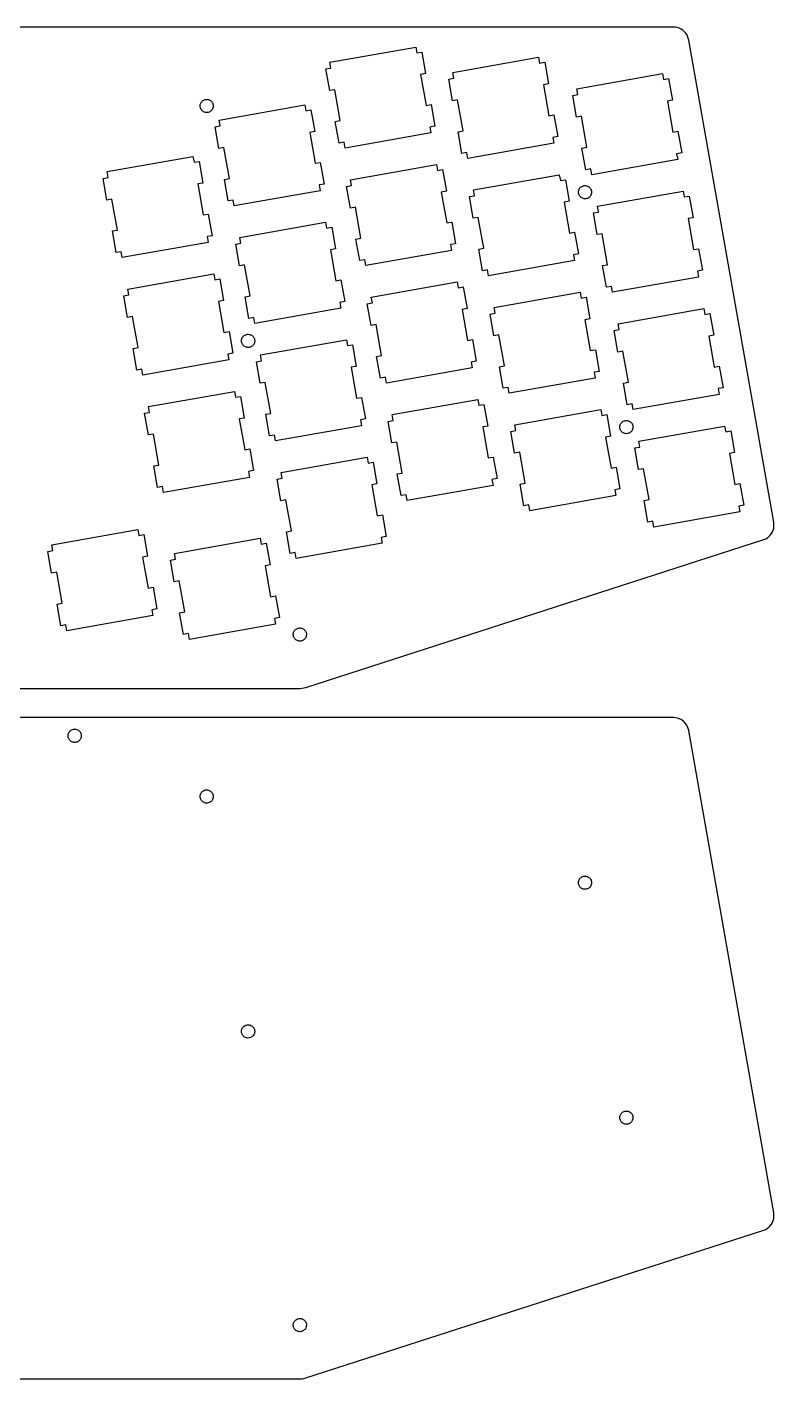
# Model space of a CAD drawing. Header units: metres. Extents: x -119 to 119, y 5 to 220.
# Drawn here: x 0 to 119.1, y 5 to 220.4 of the extents above; entities that cross this region are included whole.
import ezdxf

# ---------------------------------------------------------------- set-up
doc = ezdxf.new("R2010")
doc.units = ezdxf.units.M

msp = doc.modelspace()

# ---------------------------------------------------------------- linework, layer by layer
for p, q in [((103.058, 220.399), (-103.058, 220.399)), ((103.371, 220.375), (103.058, 220.399)), ((103.678, 220.312), (103.371, 220.375)), ((103.975, 220.211), (103.678, 220.312)), ((104.258, 220.073), (103.975, 220.211)), ((104.52, 219.901), (104.258, 220.073)), ((104.759, 219.698), (104.52, 219.901)), ((104.971, 219.466), (104.759, 219.698)), ((105.152, 219.21), (104.971, 219.466)), ((105.3, 218.932), (105.152, 219.21)), ((105.411, 218.639), (105.3, 218.932)), ((105.485, 218.334), (105.411, 218.639)), ((119.029, 141.519), (105.485, 218.334)), ((48.28, 214.796), (61.9688, 217.21)), ((61.9688, 217.21), (62.133, 216.279)), ((62.133, 216.279), (62.9335, 216.42)), ((62.9335, 216.42), (63.5412, 212.973)), ((67.8596, 213.172), (81.5484, 215.585)), ((81.5484, 215.585), (81.7126, 214.654)), ((47.6438, 213.724), (48.4442, 213.865)), ((48.2515, 210.277), (47.6438, 213.724)), ((48.4442, 213.865), (48.28, 214.796)), ((81.7126, 214.654), (82.513, 214.795)), ((82.513, 214.795), (83.1208, 211.349)), ((63.5412, 212.973), (62.7408, 212.832)), ((62.7408, 212.832), (63.6106, 207.899)), ((67.2233, 212.099), (68.0238, 212.241)), ((67.8311, 208.653), (67.2233, 212.099)), ((68.0238, 212.241), (67.8596, 213.172)), ((83.1208, 211.349), (82.3204, 211.207)), ((82.3204, 211.207), (83.1902, 206.275)), ((87.6129, 210.562), (101.302, 212.976)), ((101.302, 212.976), (101.466, 212.045)), ((101.466, 212.045), (102.266, 212.186)), ((102.266, 212.186), (102.874, 208.739)), ((49.052, 210.418), (48.2515, 210.277)), ((49.9218, 205.486), (49.052, 210.418)), ((86.9766, 209.49), (87.777, 209.631)), ((87.5844, 206.043), (86.9766, 209.49)), ((87.777, 209.631), (87.6129, 210.562)), ((27.5925, 207.779), (27.5944, 207.911)), ((27.6073, 207.648), (27.5925, 207.779)), ((27.5944, 207.911), (27.6127, 208.041)), ((27.6383, 207.52), (27.6073, 207.648)), ((27.6127, 208.041), (27.6473, 208.169)), ((27.6851, 207.397), (27.6383, 207.52)), ((27.6473, 208.169), (27.6976, 208.291)), ((27.747, 207.28), (27.6851, 207.397)), ((27.6976, 208.291), (27.7627, 208.405)), ((27.823, 207.172), (27.747, 207.28)), ((27.7627, 208.405), (27.8417, 208.511)), ((27.9119, 207.075), (27.823, 207.172)), ((27.8417, 208.511), (27.9333, 208.606)), ((28.0123, 206.99), (27.9119, 207.075)), ((27.9333, 208.606), (28.036, 208.688)), ((28.1227, 206.917), (28.0123, 206.99)), ((28.036, 208.688), (28.1484, 208.757)), ((28.2412, 206.86), (28.1227, 206.917)), ((28.1484, 208.757), (28.2684, 208.812)), ((28.366, 206.817), (28.2412, 206.86)), ((28.2684, 208.812), (28.3944, 208.851)), ((28.4952, 206.791), (28.366, 206.817)), ((28.3944, 208.851), (28.5242, 208.874)), ((28.6266, 206.78), (28.4952, 206.791)), ((28.5242, 208.874), (28.656, 208.88)), ((28.7583, 206.787), (28.6266, 206.78)), ((28.656, 208.88), (28.7874, 208.87)), ((28.8882, 206.81), (28.7583, 206.787)), ((28.7874, 208.87), (28.9166, 208.844)), ((29.0142, 206.849), (28.8882, 206.81)), ((28.9166, 208.844), (29.0414, 208.801)), ((29.1342, 206.903), (29.0142, 206.849)), ((29.0414, 208.801), (29.1599, 208.743)), ((29.2466, 206.972), (29.1342, 206.903)), ((29.1599, 208.743), (29.2703, 208.671)), ((29.3493, 207.055), (29.2466, 206.972)), ((29.2703, 208.671), (29.3707, 208.586)), ((29.4409, 207.15), (29.3493, 207.055)), ((29.3707, 208.586), (29.4596, 208.488)), ((29.5199, 207.255), (29.4409, 207.15)), ((29.4596, 208.488), (29.5356, 208.381)), ((29.585, 207.37), (29.5199, 207.255)), ((29.5356, 208.381), (29.5975, 208.264)), ((29.6353, 207.492), (29.585, 207.37)), ((29.5975, 208.264), (29.6443, 208.141)), ((29.6699, 207.619), (29.6353, 207.492)), ((29.6443, 208.141), (29.6753, 208.013)), ((29.6882, 207.75), (29.6699, 207.619)), ((29.6753, 208.013), (29.69, 207.882)), ((29.69, 207.882), (29.6882, 207.75)), ((30.6106, 205.588), (44.2994, 208.002)), ((44.2994, 208.002), (44.4636, 207.071)), ((44.4636, 207.071), (45.264, 207.212)), ((45.264, 207.212), (45.8718, 203.765)), ((63.6106, 207.899), (64.411, 208.04)), ((64.411, 208.04), (65.0188, 204.594)), ((68.6316, 208.794), (67.8311, 208.653)), ((69.5014, 203.861), (68.6316, 208.794)), ((102.874, 208.739), (102.074, 208.598)), ((102.074, 208.598), (102.943, 203.665)), ((29.9743, 204.516), (30.7747, 204.657)), ((30.7747, 204.657), (30.6106, 205.588)), ((49.1213, 205.344), (49.9218, 205.486)), ((49.7291, 201.898), (49.1213, 205.344)), ((65.0188, 204.594), (64.2184, 204.452)), ((83.1902, 206.275), (83.9906, 206.416)), ((83.9906, 206.416), (84.5984, 202.969)), ((88.3848, 206.184), (87.5844, 206.043)), ((89.2546, 201.251), (88.3848, 206.184)), ((30.5821, 201.069), (29.9743, 204.516)), ((45.8718, 203.765), (45.0714, 203.624)), ((45.0714, 203.624), (45.9411, 198.691)), ((64.3826, 203.521), (50.6937, 201.108)), ((64.2184, 204.452), (64.3826, 203.521)), ((68.7009, 203.72), (69.5014, 203.861)), ((69.3087, 200.273), (68.7009, 203.72)), ((84.5984, 202.969), (83.798, 202.828)), ((83.798, 202.828), (83.9621, 201.897)), ((102.943, 203.665), (103.744, 203.806)), ((103.744, 203.806), (104.352, 200.359)), ((31.3825, 201.21), (30.5821, 201.069)), ((32.2523, 196.277), (31.3825, 201.21)), ((50.5296, 202.039), (49.7291, 201.898)), ((50.6937, 201.108), (50.5296, 202.039)), ((70.1091, 200.414), (69.3087, 200.273)), ((70.2733, 199.483), (70.1091, 200.414)), ((83.9621, 201.897), (70.2733, 199.483)), ((88.4541, 201.11), (89.2546, 201.251)), ((89.0619, 197.663), (88.4541, 201.11)), ((104.352, 200.359), (103.551, 200.218)), ((12.7675, 197.365), (26.4563, 199.779)), ((26.4563, 199.779), (26.6205, 198.848)), ((26.6205, 198.848), (27.4209, 198.989)), ((27.4209, 198.989), (28.0287, 195.542)), ((45.9411, 198.691), (46.7416, 198.832)), ((46.7416, 198.832), (47.3494, 195.385)), ((51.5793, 196.085), (65.2682, 198.499)), ((65.2682, 198.499), (65.4323, 197.568)), ((103.715, 199.287), (90.0266, 196.873)), ((103.551, 200.218), (103.715, 199.287)), ((12.1312, 196.293), (12.9316, 196.434)), ((12.739, 192.846), (12.1312, 196.293)), ((12.9316, 196.434), (12.7675, 197.365)), ((31.4519, 196.136), (32.2523, 196.277)), ((32.0597, 192.689), (31.4519, 196.136)), ((51.7435, 195.154), (51.5793, 196.085)), ((65.4323, 197.568), (66.2328, 197.709)), ((66.2328, 197.709), (66.8406, 194.262)), ((71.1589, 194.46), (84.8477, 196.874)), ((84.8477, 196.874), (85.0119, 195.943)), ((85.0119, 195.943), (85.8124, 196.084)), ((85.8124, 196.084), (86.4202, 192.637)), ((89.8624, 197.804), (89.0619, 197.663)), ((90.0266, 196.873), (89.8624, 197.804)), ((28.0287, 195.542), (27.2282, 195.401)), ((27.2282, 195.401), (28.098, 190.468)), ((46.7131, 194.313), (33.0243, 191.899)), ((47.3494, 195.385), (46.5489, 195.244)), ((46.5489, 195.244), (46.7131, 194.313)), ((50.9431, 195.013), (51.7435, 195.154)), ((51.5509, 191.566), (50.9431, 195.013)), ((66.8406, 194.262), (66.0401, 194.121)), ((66.0401, 194.121), (66.9099, 189.188)), ((71.3231, 193.529), (71.1589, 194.46)), ((87.8941, 194.042), (87.896, 194.173)), ((87.9089, 193.911), (87.8941, 194.042)), ((87.896, 194.173), (87.9144, 194.304)), ((87.9398, 193.782), (87.9089, 193.911)), ((87.9144, 194.304), (87.9489, 194.431)), ((87.9489, 194.431), (87.9992, 194.553)), ((87.9992, 194.553), (88.0643, 194.668)), ((88.0643, 194.668), (88.1433, 194.773)), ((88.1433, 194.773), (88.2349, 194.868)), ((88.2349, 194.868), (88.3376, 194.951)), ((88.3376, 194.951), (88.45, 195.02)), ((88.45, 195.02), (88.57, 195.074)), ((88.57, 195.074), (88.696, 195.113)), ((88.696, 195.113), (88.8259, 195.136)), ((88.8259, 195.136), (88.9576, 195.143)), ((88.9576, 195.143), (89.089, 195.133)), ((89.089, 195.133), (89.2182, 195.106)), ((89.2182, 195.106), (89.343, 195.064)), ((89.343, 195.064), (89.4615, 195.006)), ((89.4615, 195.006), (89.5719, 194.934)), ((89.5719, 194.934), (89.6723, 194.848)), ((89.6723, 194.848), (89.7612, 194.751)), ((89.7612, 194.751), (89.8372, 194.643)), ((89.8372, 194.643), (89.8991, 194.527)), ((89.8991, 194.527), (89.946, 194.403)), ((89.9715, 193.882), (89.9369, 193.755)), ((89.946, 194.403), (89.9769, 194.275)), ((89.9898, 194.012), (89.9715, 193.882)), ((89.9769, 194.275), (89.9917, 194.144)), ((89.9917, 194.144), (89.9898, 194.012)), ((90.9122, 191.851), (104.601, 194.265)), ((104.601, 194.265), (104.765, 193.333)), ((13.5394, 192.987), (12.739, 192.846)), ((14.4092, 188.054), (13.5394, 192.987)), ((32.8601, 192.831), (32.0597, 192.689)), ((33.0243, 191.899), (32.8601, 192.831)), ((52.3513, 191.707), (51.5509, 191.566)), ((53.2211, 186.774), (52.3513, 191.707)), ((70.5227, 193.388), (71.3231, 193.529)), ((71.1304, 189.941), (70.5227, 193.388)), ((86.4202, 192.637), (85.6197, 192.496)), ((85.6197, 192.496), (86.4895, 187.563)), ((87.9867, 193.659), (87.9398, 193.782)), ((88.0486, 193.543), (87.9867, 193.659)), ((88.1246, 193.435), (88.0486, 193.543)), ((88.2135, 193.338), (88.1246, 193.435)), ((88.3139, 193.252), (88.2135, 193.338)), ((88.4243, 193.18), (88.3139, 193.252)), ((88.5428, 193.122), (88.4243, 193.18)), ((88.6676, 193.08), (88.5428, 193.122)), ((88.7968, 193.053), (88.6676, 193.08)), ((88.9282, 193.043), (88.7968, 193.053)), ((89.06, 193.049), (88.9282, 193.043)), ((89.1898, 193.072), (89.06, 193.049)), ((89.3158, 193.111), (89.1898, 193.072)), ((89.4359, 193.166), (89.3158, 193.111)), ((89.5482, 193.235), (89.4359, 193.166)), ((89.6509, 193.318), (89.5482, 193.235)), ((89.7425, 193.412), (89.6509, 193.318)), ((89.8215, 193.518), (89.7425, 193.412)), ((89.8866, 193.633), (89.8215, 193.518)), ((89.9369, 193.755), (89.8866, 193.633)), ((91.0763, 190.92), (90.9122, 191.851)), ((104.765, 193.333), (105.566, 193.475)), ((105.566, 193.475), (106.173, 190.028)), ((28.098, 190.468), (28.8985, 190.609)), ((28.8985, 190.609), (29.5063, 187.162)), ((71.9309, 190.082), (71.1304, 189.941)), ((72.8007, 185.15), (71.9309, 190.082)), ((90.2759, 190.779), (91.0763, 190.92)), ((90.8837, 187.332), (90.2759, 190.779)), ((106.173, 190.028), (105.373, 189.886)), ((105.373, 189.886), (106.243, 184.954)), ((13.6088, 187.913), (14.4092, 188.054)), ((14.2166, 184.466), (13.6088, 187.913)), ((33.9099, 186.877), (47.5987, 189.291)), ((47.5987, 189.291), (47.7629, 188.36)), ((47.7629, 188.36), (48.5633, 188.501)), ((48.5633, 188.501), (49.1711, 185.054)), ((66.9099, 189.188), (67.7103, 189.329)), ((67.7103, 189.329), (68.3181, 185.882)), ((86.4895, 187.563), (87.2899, 187.704)), ((87.2899, 187.704), (87.8977, 184.257)), ((91.6841, 187.473), (90.8837, 187.332)), ((92.5539, 182.54), (91.6841, 187.473)), ((28.87, 186.09), (15.1812, 183.676)), ((29.5063, 187.162), (28.7058, 187.021)), ((28.7058, 187.021), (28.87, 186.09)), ((33.2736, 185.805), (34.0741, 185.946)), ((33.8814, 182.358), (33.2736, 185.805)), ((34.0741, 185.946), (33.9099, 186.877)), ((52.4206, 186.633), (53.2211, 186.774)), ((53.0284, 183.186), (52.4206, 186.633)), ((68.3181, 185.882), (67.5177, 185.741)), ((67.5177, 185.741), (67.6819, 184.81)), ((15.017, 184.607), (14.2166, 184.466)), ((15.1812, 183.676), (15.017, 184.607)), ((49.1711, 185.054), (48.3707, 184.913)), ((48.3707, 184.913), (49.2404, 179.98)), ((53.8289, 183.327), (53.0284, 183.186)), ((53.993, 182.396), (53.8289, 183.327)), ((67.6819, 184.81), (53.993, 182.396)), ((72.0002, 185.008), (72.8007, 185.15)), ((72.608, 181.561), (72.0002, 185.008)), ((87.2615, 183.185), (73.5726, 180.772)), ((87.8977, 184.257), (87.0973, 184.116)), ((87.0973, 184.116), (87.2615, 183.185)), ((106.243, 184.954), (107.043, 185.095)), ((107.043, 185.095), (107.651, 181.648)), ((16.0668, 178.654), (29.7556, 181.067)), ((29.7556, 181.067), (29.9198, 180.136)), ((34.6818, 182.499), (33.8814, 182.358)), ((35.5516, 177.566), (34.6818, 182.499)), ((73.4085, 181.703), (72.608, 181.561)), ((73.5726, 180.772), (73.4085, 181.703)), ((91.7535, 182.399), (92.5539, 182.54)), ((92.3613, 178.952), (91.7535, 182.399)), ((107.651, 181.648), (106.851, 181.507)), ((106.851, 181.507), (107.015, 180.576)), ((29.9198, 180.136), (30.7202, 180.277)), ((30.7202, 180.277), (31.328, 176.83)), ((49.2404, 179.98), (50.0409, 180.121)), ((50.0409, 180.121), (50.6487, 176.674)), ((54.8787, 177.374), (68.5675, 179.787)), ((68.5675, 179.787), (68.7317, 178.856)), ((68.7317, 178.856), (69.5321, 178.997)), ((69.5321, 178.997), (70.1399, 175.551)), ((93.1617, 179.093), (92.3613, 178.952)), ((93.3259, 178.162), (93.1617, 179.093)), ((107.015, 180.576), (93.3259, 178.162)), ((15.4305, 177.581), (16.231, 177.722)), ((16.0383, 174.134), (15.4305, 177.581)), ((16.231, 177.722), (16.0668, 178.654)), ((31.328, 176.83), (30.5276, 176.689)), ((30.5276, 176.689), (31.3973, 171.756)), ((34.7512, 177.425), (35.5516, 177.566)), ((35.359, 173.978), (34.7512, 177.425)), ((50.6487, 176.674), (49.8482, 176.533)), ((55.0428, 176.443), (54.8787, 177.374)), ((74.4582, 175.749), (88.1471, 178.163)), ((88.1471, 178.163), (88.3112, 177.232)), ((88.3112, 177.232), (89.1117, 177.373)), ((89.1117, 177.373), (89.7195, 173.926)), ((50.0124, 175.602), (36.3236, 173.188)), ((49.8482, 176.533), (50.0124, 175.602)), ((54.2424, 176.301), (55.0428, 176.443)), ((54.8502, 172.855), (54.2424, 176.301)), ((70.1399, 175.551), (69.3394, 175.409)), ((69.3394, 175.409), (70.2092, 170.477)), ((73.822, 174.677), (74.6224, 174.818)), ((74.4298, 171.23), (73.822, 174.677)), ((74.6224, 174.818), (74.4582, 175.749)), ((94.2115, 173.139), (107.9, 175.553)), ((107.9, 175.553), (108.064, 174.622)), ((108.064, 174.622), (108.865, 174.763)), ((108.865, 174.763), (109.473, 171.316)), ((16.8387, 174.276), (16.0383, 174.134)), ((17.7085, 169.343), (16.8387, 174.276)), ((36.1594, 174.119), (35.359, 173.978)), ((36.3236, 173.188), (36.1594, 174.119)), ((55.6506, 172.996), (54.8502, 172.855)), ((56.5204, 168.063), (55.6506, 172.996)), ((89.7195, 173.926), (88.919, 173.785)), ((88.919, 173.785), (89.7888, 168.852)), ((94.3757, 172.208), (94.2115, 173.139)), ((31.3973, 171.756), (32.1978, 171.898)), ((32.1978, 171.898), (32.8056, 168.451)), ((34.1912, 170.356), (34.193, 170.488)), ((34.2059, 170.225), (34.1912, 170.356)), ((34.193, 170.488), (34.2114, 170.619)), ((34.2369, 170.097), (34.2059, 170.225)), ((34.2114, 170.619), (34.2459, 170.746)), ((34.2459, 170.746), (34.2962, 170.868)), ((34.2962, 170.868), (34.3613, 170.983)), ((34.3613, 170.983), (34.4403, 171.088)), ((34.4403, 171.088), (34.5319, 171.183)), ((34.5319, 171.183), (34.6347, 171.266)), ((34.6347, 171.266), (34.747, 171.335)), ((34.747, 171.335), (34.8671, 171.389)), ((34.8671, 171.389), (34.993, 171.428)), ((34.993, 171.428), (35.1229, 171.451)), ((35.1229, 171.451), (35.2546, 171.458)), ((35.2546, 171.458), (35.3861, 171.447)), ((35.3861, 171.447), (35.5152, 171.421)), ((35.5152, 171.421), (35.64, 171.378)), ((35.64, 171.378), (35.7586, 171.321)), ((35.7586, 171.321), (35.8689, 171.248)), ((35.8689, 171.248), (35.9693, 171.163)), ((35.9693, 171.163), (36.0582, 171.066)), ((36.0582, 171.066), (36.1342, 170.958)), ((36.1342, 170.958), (36.1961, 170.841)), ((36.1961, 170.841), (36.243, 170.718)), ((36.2685, 170.197), (36.2339, 170.069)), ((36.243, 170.718), (36.274, 170.59)), ((36.2868, 170.327), (36.2685, 170.197)), ((36.274, 170.59), (36.2887, 170.459)), ((36.2887, 170.459), (36.2868, 170.327)), ((37.2092, 168.166), (50.898, 170.579)), ((50.898, 170.579), (51.0622, 169.648)), ((70.2092, 170.477), (71.0097, 170.618)), ((71.0097, 170.618), (71.6174, 167.171)), ((75.2302, 171.371), (74.4298, 171.23)), ((76.1, 166.438), (75.2302, 171.371)), ((93.5752, 172.067), (94.3757, 172.208)), ((94.183, 168.62), (93.5752, 172.067)), ((109.473, 171.316), (108.672, 171.175)), ((108.672, 171.175), (109.542, 166.242)), ((16.9081, 169.202), (17.7085, 169.343)), ((17.5159, 165.755), (16.9081, 169.202)), ((32.8056, 168.451), (32.0051, 168.31)), ((32.0051, 168.31), (32.1693, 167.378)), ((34.2837, 169.974), (34.2369, 170.097)), ((34.3456, 169.857), (34.2837, 169.974)), ((34.4216, 169.75), (34.3456, 169.857)), ((34.5105, 169.652), (34.4216, 169.75)), ((34.611, 169.567), (34.5105, 169.652)), ((34.7213, 169.495), (34.611, 169.567)), ((34.8398, 169.437), (34.7213, 169.495)), ((34.9646, 169.394), (34.8398, 169.437)), ((35.0938, 169.368), (34.9646, 169.394)), ((35.2253, 169.358), (35.0938, 169.368)), ((35.357, 169.364), (35.2253, 169.358)), ((35.4868, 169.387), (35.357, 169.364)), ((35.6128, 169.426), (35.4868, 169.387)), ((35.7329, 169.481), (35.6128, 169.426)), ((35.8452, 169.55), (35.7329, 169.481)), ((35.948, 169.632), (35.8452, 169.55)), ((36.0395, 169.727), (35.948, 169.632)), ((36.1185, 169.833), (36.0395, 169.727)), ((36.1837, 169.947), (36.1185, 169.833)), ((36.2339, 170.069), (36.1837, 169.947)), ((37.3734, 167.234), (37.2092, 168.166)), ((51.0622, 169.648), (51.8626, 169.789)), ((51.8626, 169.789), (52.4704, 166.342)), ((55.72, 167.922), (56.5204, 168.063)), ((89.7888, 168.852), (90.5892, 168.993)), ((90.5892, 168.993), (91.197, 165.546)), ((94.9834, 168.761), (94.183, 168.62)), ((95.8532, 163.829), (94.9834, 168.761)), ((18.3163, 165.896), (17.5159, 165.755)), ((18.4805, 164.965), (18.3163, 165.896)), ((32.1693, 167.378), (18.4805, 164.965)), ((36.5729, 167.093), (37.3734, 167.234)), ((37.1807, 163.646), (36.5729, 167.093)), ((52.4704, 166.342), (51.67, 166.201)), ((51.67, 166.201), (52.5398, 161.268)), ((56.3277, 164.475), (55.72, 167.922)), ((70.9812, 166.099), (57.2924, 163.685)), ((71.6174, 167.171), (70.817, 167.03)), ((70.817, 167.03), (70.9812, 166.099)), ((75.2995, 166.297), (76.1, 166.438)), ((75.9073, 162.85), (75.2995, 166.297)), ((109.542, 166.242), (110.342, 166.383)), ((110.342, 166.383), (110.95, 162.937)), ((37.9812, 163.788), (37.1807, 163.646)), ((38.8509, 158.855), (37.9812, 163.788)), ((57.1282, 164.616), (56.3277, 164.475)), ((57.2924, 163.685), (57.1282, 164.616)), ((90.5608, 164.474), (76.8719, 162.06)), ((91.197, 165.546), (90.3966, 165.405)), ((90.3966, 165.405), (90.5608, 164.474)), ((95.0528, 163.688), (95.8532, 163.829)), ((95.6606, 160.241), (95.0528, 163.688)), ((19.3661, 159.942), (33.0549, 162.356)), ((33.0549, 162.356), (33.2191, 161.425)), ((33.2191, 161.425), (34.0195, 161.566)), ((34.0195, 161.566), (34.6273, 158.119)), ((76.7078, 162.991), (75.9073, 162.85)), ((76.8719, 162.06), (76.7078, 162.991)), ((110.314, 161.864), (96.6252, 159.451)), ((110.95, 162.937), (110.15, 162.795)), ((110.15, 162.795), (110.314, 161.864)), ((19.5303, 159.011), (19.3661, 159.942)), ((52.5398, 161.268), (53.3402, 161.41)), ((53.3402, 161.41), (53.948, 157.963)), ((58.178, 158.662), (71.8668, 161.076)), ((71.8668, 161.076), (72.031, 160.145)), ((72.031, 160.145), (72.8314, 160.286)), ((72.8314, 160.286), (73.4392, 156.839)), ((77.7576, 157.038), (91.4464, 159.451)), ((91.4464, 159.451), (91.6105, 158.52)), ((96.461, 160.382), (95.6606, 160.241)), ((96.6252, 159.451), (96.461, 160.382)), ((18.7298, 158.87), (19.5303, 159.011)), ((19.3376, 155.423), (18.7298, 158.87)), ((34.6273, 158.119), (33.8269, 157.978)), ((33.8269, 157.978), (34.6967, 153.045)), ((38.0505, 158.714), (38.8509, 158.855)), ((38.6583, 155.267), (38.0505, 158.714)), ((53.948, 157.963), (53.1476, 157.822)), ((53.1476, 157.822), (53.3117, 156.89)), ((57.5417, 157.59), (58.3421, 157.731)), ((58.1495, 154.143), (57.5417, 157.59)), ((58.3421, 157.731), (58.178, 158.662)), ((91.6105, 158.52), (92.411, 158.661)), ((92.411, 158.661), (93.0188, 155.214)), ((94.5978, 157.131), (94.6629, 157.245)), ((94.6629, 157.245), (94.7419, 157.351)), ((94.7419, 157.351), (94.8335, 157.446)), ((94.8335, 157.446), (94.9363, 157.528)), ((94.9363, 157.528), (95.0486, 157.597)), ((95.0486, 157.597), (95.1687, 157.652)), ((95.1687, 157.652), (95.2946, 157.691)), ((95.2946, 157.691), (95.4245, 157.714)), ((95.4245, 157.714), (95.5562, 157.72)), ((95.5562, 157.72), (95.6877, 157.71)), ((95.6877, 157.71), (95.8168, 157.683)), ((95.8168, 157.683), (95.9417, 157.641)), ((95.9417, 157.641), (96.0602, 157.583)), ((96.0602, 157.583), (96.1705, 157.511)), ((96.1705, 157.511), (96.2709, 157.426)), ((96.2709, 157.426), (96.3598, 157.328)), ((96.3598, 157.328), (96.4358, 157.22)), ((96.4358, 157.22), (96.4977, 157.104)), ((20.138, 155.564), (19.3376, 155.423)), ((21.0078, 150.631), (20.138, 155.564)), ((39.4587, 155.408), (38.6583, 155.267)), ((39.6229, 154.477), (39.4587, 155.408)), ((53.3117, 156.89), (39.6229, 154.477)), ((73.4392, 156.839), (72.6387, 156.698)), ((72.6387, 156.698), (73.5085, 151.765)), ((77.1213, 155.965), (77.9217, 156.107)), ((77.7291, 152.518), (77.1213, 155.965)), ((77.9217, 156.107), (77.7576, 157.038)), ((93.0188, 155.214), (92.2183, 155.073)), ((92.2183, 155.073), (93.0881, 150.141)), ((94.4928, 156.619), (94.4946, 156.751)), ((94.5075, 156.488), (94.4928, 156.619)), ((94.4946, 156.751), (94.513, 156.881)), ((94.5385, 156.36), (94.5075, 156.488)), ((94.513, 156.881), (94.5475, 157.009)), ((94.5853, 156.236), (94.5385, 156.36)), ((94.5475, 157.009), (94.5978, 157.131)), ((94.6472, 156.12), (94.5853, 156.236)), ((94.7232, 156.012), (94.6472, 156.12)), ((94.8121, 155.915), (94.7232, 156.012)), ((94.9126, 155.829), (94.8121, 155.915)), ((95.0229, 155.757), (94.9126, 155.829)), ((95.1414, 155.699), (95.0229, 155.757)), ((95.2662, 155.657), (95.1414, 155.699)), ((95.3954, 155.63), (95.2662, 155.657)), ((95.5269, 155.62), (95.3954, 155.63)), ((95.6586, 155.627), (95.5269, 155.62)), ((95.7884, 155.65), (95.6586, 155.627)), ((95.9144, 155.689), (95.7884, 155.65)), ((96.0345, 155.743), (95.9144, 155.689)), ((96.1468, 155.812), (96.0345, 155.743)), ((96.2495, 155.895), (96.1468, 155.812)), ((96.3411, 155.99), (96.2495, 155.895)), ((96.4201, 156.095), (96.3411, 155.99)), ((96.4853, 156.21), (96.4201, 156.095)), ((96.5355, 156.332), (96.4853, 156.21)), ((96.4977, 157.104), (96.5446, 156.981)), ((96.5701, 156.459), (96.5355, 156.332)), ((96.5446, 156.981), (96.5756, 156.853)), ((96.5884, 156.59), (96.5701, 156.459)), ((96.5756, 156.853), (96.5903, 156.722)), ((96.5903, 156.722), (96.5884, 156.59)), ((97.5108, 154.428), (111.2, 156.842)), ((111.2, 156.842), (111.364, 155.911)), ((111.364, 155.911), (112.164, 156.052)), ((112.164, 156.052), (112.772, 152.605)), ((34.6967, 153.045), (35.4971, 153.186)), ((35.4971, 153.186), (36.1049, 149.739)), ((58.9499, 154.284), (58.1495, 154.143)), ((59.8197, 149.352), (58.9499, 154.284)), ((96.8745, 153.356), (97.675, 153.497)), ((97.4823, 149.909), (96.8745, 153.356)), ((97.675, 153.497), (97.5108, 154.428)), ((40.5085, 149.454), (54.1973, 151.868)), ((54.1973, 151.868), (54.3615, 150.937)), ((54.3615, 150.937), (55.162, 151.078)), ((55.162, 151.078), (55.7697, 147.631)), ((73.5085, 151.765), (74.309, 151.906)), ((74.309, 151.906), (74.9168, 148.459)), ((78.5295, 152.66), (77.7291, 152.518)), ((79.3993, 147.727), (78.5295, 152.66)), ((112.772, 152.605), (111.972, 152.464)), ((111.972, 152.464), (112.841, 147.531)), ((20.2074, 150.49), (21.0078, 150.631)), ((20.8152, 147.043), (20.2074, 150.49)), ((35.4686, 148.667), (21.7798, 146.253)), ((36.1049, 149.739), (35.3044, 149.598)), ((35.3044, 149.598), (35.4686, 148.667)), ((40.6727, 148.523), (40.5085, 149.454)), ((59.0193, 149.21), (59.8197, 149.352)), ((59.6271, 145.763), (59.0193, 149.21)), ((93.0881, 150.141), (93.8886, 150.282)), ((93.8886, 150.282), (94.4964, 146.835)), ((98.2828, 150.05), (97.4823, 149.909)), ((99.1525, 145.117), (98.2828, 150.05)), ((21.6156, 147.184), (20.8152, 147.043)), ((21.7798, 146.253), (21.6156, 147.184)), ((39.8723, 148.382), (40.6727, 148.523)), ((40.48, 144.935), (39.8723, 148.382)), ((55.7697, 147.631), (54.9693, 147.49)), ((54.9693, 147.49), (55.8391, 142.557)), ((74.2805, 147.387), (60.5917, 144.974)), ((74.9168, 148.459), (74.1163, 148.318)), ((74.1163, 148.318), (74.2805, 147.387)), ((78.5989, 147.586), (79.3993, 147.727)), ((79.2066, 144.139), (78.5989, 147.586)), ((94.4964, 146.835), (93.6959, 146.694)), ((93.6959, 146.694), (93.8601, 145.763)), ((112.841, 147.531), (113.642, 147.672)), ((113.642, 147.672), (114.25, 144.225)), ((41.2805, 145.076), (40.48, 144.935)), ((42.1503, 140.143), (41.2805, 145.076)), ((60.4275, 145.905), (59.6271, 145.763)), ((60.5917, 144.974), (60.4275, 145.905)), ((93.8601, 145.763), (80.1713, 143.349)), ((98.3521, 144.976), (99.1525, 145.117)), ((98.9599, 141.529), (98.3521, 144.976)), ((55.8391, 142.557), (56.6395, 142.698)), ((56.6395, 142.698), (57.2473, 139.251)), ((80.0071, 144.28), (79.2066, 144.139)), ((80.1713, 143.349), (80.0071, 144.28)), ((113.613, 143.153), (99.9245, 140.739)), ((114.25, 144.225), (113.449, 144.084)), ((113.449, 144.084), (113.613, 143.153)), ((3.95406, 137.932), (17.6429, 140.345)), ((17.6429, 140.345), (17.8071, 139.414)), ((41.3498, 140.002), (42.1503, 140.143)), ((41.9576, 136.555), (41.3498, 140.002)), ((99.7603, 141.67), (98.9599, 141.529)), ((99.9245, 140.739), (99.7603, 141.67)), ((118.659, 139.716), (118.814, 139.989)), ((118.814, 139.989), (118.934, 140.279)), ((118.934, 140.279), (119.016, 140.582)), ((119.016, 140.582), (119.06, 140.893)), ((119.064, 141.207), (119.029, 141.519)), ((119.06, 140.893), (119.064, 141.207)), ((4.11824, 137), (3.95406, 137.932)), ((17.8071, 139.414), (18.6075, 139.555)), ((18.6075, 139.555), (19.2153, 136.108)), ((23.4902, 136.553), (37.1791, 138.967)), ((37.1791, 138.967), (37.3432, 138.036)), ((37.3432, 138.036), (38.1437, 138.177)), ((38.1437, 138.177), (38.7515, 134.73)), ((56.611, 138.179), (42.9222, 135.765)), ((44.4331, 115.21), (117.455, 138.747)), ((57.2473, 139.251), (56.4469, 139.11)), ((56.4469, 139.11), (56.611, 138.179)), ((117.455, 138.747), (117.741, 138.877)), ((117.741, 138.877), (118.008, 139.042)), ((118.008, 139.042), (118.253, 139.238)), ((118.253, 139.238), (118.471, 139.464)), ((118.471, 139.464), (118.659, 139.716)), ((3.31779, 136.859), (4.11824, 137)), ((3.92558, 133.412), (3.31779, 136.859)), ((19.2153, 136.108), (18.4148, 135.967)), ((18.4148, 135.967), (19.2846, 131.034)), ((23.6544, 135.622), (23.4902, 136.553)), ((42.758, 136.696), (41.9576, 136.555)), ((42.9222, 135.765), (42.758, 136.696)), ((4.72603, 133.554), (3.92558, 133.412)), ((5.59581, 128.621), (4.72603, 133.554)), ((22.854, 135.481), (23.6544, 135.622)), ((23.4618, 132.034), (22.854, 135.481)), ((38.7515, 134.73), (37.951, 134.589)), ((37.951, 134.589), (38.8208, 129.656)), ((24.2622, 132.175), (23.4618, 132.034)), ((25.132, 127.242), (24.2622, 132.175)), ((19.2846, 131.034), (20.0851, 131.176)), ((20.0851, 131.176), (20.6929, 127.729)), ((38.8208, 129.656), (39.6212, 129.797)), ((39.6212, 129.797), (40.229, 126.35)), ((4.79536, 128.48), (5.59581, 128.621)), ((5.40315, 125.033), (4.79536, 128.48)), ((20.6929, 127.729), (19.8924, 127.588)), ((19.8924, 127.588), (20.0566, 126.656)), ((24.3315, 127.101), (25.132, 127.242)), ((24.9393, 123.654), (24.3315, 127.101)), ((6.2036, 125.174), (5.40315, 125.033)), ((6.36777, 124.243), (6.2036, 125.174)), ((20.0566, 126.656), (6.36777, 124.243)), ((39.5928, 125.278), (25.9039, 122.864)), ((40.229, 126.35), (39.4286, 126.209)), ((39.4286, 126.209), (39.5928, 125.278)), ((25.7398, 123.795), (24.9393, 123.654)), ((25.9039, 122.864), (25.7398, 123.795)), ((42.4395, 123.578), (42.4413, 123.71)), ((42.4542, 123.447), (42.4395, 123.578)), ((42.4413, 123.71), (42.4597, 123.84)), ((42.4852, 123.319), (42.4542, 123.447)), ((42.4597, 123.84), (42.4942, 123.968)), ((42.532, 123.196), (42.4852, 123.319)), ((42.4942, 123.968), (42.5445, 124.09)), ((42.5939, 123.079), (42.532, 123.196)), ((42.5445, 124.09), (42.6096, 124.204)), ((42.6699, 122.971), (42.5939, 123.079)), ((42.6096, 124.204), (42.6886, 124.31)), ((42.7588, 122.874), (42.6699, 122.971)), ((42.6886, 124.31), (42.7802, 124.405)), ((42.8592, 122.789), (42.7588, 122.874)), ((42.7802, 124.405), (42.883, 124.487)), ((42.9696, 122.716), (42.8592, 122.789)), ((42.883, 124.487), (42.9953, 124.556)), ((42.9953, 124.556), (43.1154, 124.611)), ((43.1154, 124.611), (43.2413, 124.65)), ((43.2413, 124.65), (43.3712, 124.673)), ((43.3712, 124.673), (43.5029, 124.679)), ((43.5029, 124.679), (43.6344, 124.669)), ((43.6344, 124.669), (43.7635, 124.643)), ((43.7635, 124.643), (43.8883, 124.6)), ((43.8883, 124.6), (44.0069, 124.542)), ((44.0935, 122.771), (43.9812, 122.702)), ((44.0069, 124.542), (44.1172, 124.47)), ((44.1962, 122.854), (44.0935, 122.771)), ((44.1172, 124.47), (44.2176, 124.385)), ((44.2878, 122.949), (44.1962, 122.854)), ((44.2176, 124.385), (44.3065, 124.287)), ((44.3668, 123.054), (44.2878, 122.949)), ((44.3065, 124.287), (44.3825, 124.179)), ((44.4319, 123.169), (44.3668, 123.054)), ((44.3825, 124.179), (44.4444, 124.063)), ((44.4822, 123.291), (44.4319, 123.169)), ((44.4444, 124.063), (44.4913, 123.94)), ((44.5168, 123.418), (44.4822, 123.291)), ((44.4913, 123.94), (44.5223, 123.812)), ((44.5351, 123.549), (44.5168, 123.418)), ((44.5223, 123.812), (44.537, 123.681)), ((44.537, 123.681), (44.5351, 123.549)), ((43.0881, 122.659), (42.9696, 122.716)), ((43.2129, 122.616), (43.0881, 122.659)), ((43.3421, 122.59), (43.2129, 122.616)), ((43.4736, 122.579), (43.3421, 122.59)), ((43.6053, 122.586), (43.4736, 122.579)), ((43.7351, 122.609), (43.6053, 122.586)), ((43.8611, 122.648), (43.7351, 122.609)), ((43.9812, 122.702), (43.8611, 122.648)), ((-43.5104, 115.047), (43.5104, 115.047)), ((43.5104, 115.047), (43.824, 115.062)), ((43.824, 115.062), (44.1331, 115.117)), ((44.1331, 115.117), (44.4331, 115.21)), ((103.058, 110.399), (-103.058, 110.399)), ((103.371, 110.375), (103.058, 110.399)), ((103.678, 110.312), (103.371, 110.375)), ((103.975, 110.211), (103.678, 110.312)), ((104.258, 110.073), (103.975, 110.211)), ((104.52, 109.901), (104.258, 110.073)), ((104.759, 109.698), (104.52, 109.901)), ((6.55827, 107.632), (6.58298, 107.761)), ((6.58298, 107.761), (6.62372, 107.887)), ((6.62372, 107.887), (6.67987, 108.006)), ((6.67987, 108.006), (6.75052, 108.117)), ((6.75052, 108.117), (6.83456, 108.219)), ((6.83456, 108.219), (6.93069, 108.309)), ((6.93069, 108.309), (7.03737, 108.387)), ((7.03737, 108.387), (7.15292, 108.45)), ((7.15292, 108.45), (7.27551, 108.499)), ((7.27551, 108.499), (7.40323, 108.531)), ((7.40323, 108.531), (7.53406, 108.548)), ((7.53406, 108.548), (7.66591, 108.548)), ((7.66591, 108.548), (7.79674, 108.531)), ((7.79674, 108.531), (7.92445, 108.499)), ((7.92445, 108.499), (8.04706, 108.45)), ((8.04706, 108.45), (8.1626, 108.387)), ((8.1626, 108.387), (8.26929, 108.309)), ((8.26929, 108.309), (8.3654, 108.219)), ((8.3654, 108.219), (8.44945, 108.117)), ((8.44945, 108.117), (8.52011, 108.006)), ((8.52011, 108.006), (8.57625, 107.887)), ((8.57625, 107.887), (8.617, 107.761)), ((8.617, 107.761), (8.64171, 107.632)), ((104.971, 109.466), (104.759, 109.698)), ((105.152, 109.21), (104.971, 109.466)), ((105.3, 108.932), (105.152, 109.21)), ((105.411, 108.639), (105.3, 108.932)), ((105.485, 108.334), (105.411, 108.639)), ((119.029, 31.5187), (105.485, 108.334)), ((6.54999, 107.5), (6.55827, 107.632)), ((6.55827, 107.368), (6.54999, 107.5)), ((6.58298, 107.239), (6.55827, 107.368)), ((6.62372, 107.113), (6.58298, 107.239)), ((6.67987, 106.994), (6.62372, 107.113)), ((6.75052, 106.883), (6.67987, 106.994)), ((6.83456, 106.781), (6.75052, 106.883)), ((6.93069, 106.691), (6.83456, 106.781)), ((7.03737, 106.613), (6.93069, 106.691)), ((7.15292, 106.55), (7.03737, 106.613)), ((7.27551, 106.501), (7.15292, 106.55)), ((7.40323, 106.469), (7.27551, 106.501)), ((7.53406, 106.452), (7.40323, 106.469)), ((7.66591, 106.452), (7.53406, 106.452)), ((7.79674, 106.469), (7.66591, 106.452)), ((7.92445, 106.501), (7.79674, 106.469)), ((8.04706, 106.55), (7.92445, 106.501)), ((8.1626, 106.613), (8.04706, 106.55)), ((8.26929, 106.691), (8.1626, 106.613)), ((8.3654, 106.781), (8.26929, 106.691)), ((8.44945, 106.883), (8.3654, 106.781)), ((8.52011, 106.994), (8.44945, 106.883)), ((8.57625, 107.113), (8.52011, 106.994)), ((8.617, 107.239), (8.57625, 107.113)), ((8.64171, 107.368), (8.617, 107.239)), ((8.64171, 107.632), (8.64999, 107.5)), ((8.64999, 107.5), (8.64171, 107.368)), ((27.5925, 97.7791), (27.5944, 97.9109)), ((27.6073, 97.648), (27.5925, 97.7791)), ((27.5944, 97.9109), (27.6127, 98.0415)), ((27.6383, 97.5199), (27.6073, 97.648)), ((27.6127, 98.0415), (27.6473, 98.1687)), ((27.6851, 97.3966), (27.6383, 97.5199)), ((27.6473, 98.1687), (27.6976, 98.2906)), ((27.747, 97.2802), (27.6851, 97.3966)), ((27.6976, 98.2906), (27.7627, 98.4053)), ((27.823, 97.1724), (27.747, 97.2802)), ((27.7627, 98.4053), (27.8417, 98.5109)), ((27.9119, 97.075), (27.823, 97.1724)), ((27.8417, 98.5109), (27.9333, 98.6057)), ((28.0123, 96.9896), (27.9119, 97.075)), ((27.9333, 98.6057), (28.036, 98.6883)), ((28.1227, 96.9174), (28.0123, 96.9896)), ((28.036, 98.6883), (28.1484, 98.7574)), ((28.2412, 96.8596), (28.1227, 96.9174)), ((28.1484, 98.7574), (28.2684, 98.8119)), ((28.2684, 98.8119), (28.3944, 98.8509)), ((28.3944, 98.8509), (28.5242, 98.8738)), ((28.5242, 98.8738), (28.656, 98.8802)), ((28.656, 98.8802), (28.7874, 98.8701)), ((28.7874, 98.8701), (28.9166, 98.8436)), ((28.9166, 98.8436), (29.0414, 98.8011)), ((29.0414, 98.8011), (29.1599, 98.7433)), ((29.2466, 96.9724), (29.1342, 96.9033)), ((29.1599, 98.7433), (29.2703, 98.6711)), ((29.3493, 97.055), (29.2466, 96.9724)), ((29.2703, 98.6711), (29.3707, 98.5856)), ((29.4409, 97.1498), (29.3493, 97.055)), ((29.3707, 98.5856), (29.4596, 98.4883)), ((29.5199, 97.2554), (29.4409, 97.1498)), ((29.4596, 98.4883), (29.5356, 98.3805)), ((29.585, 97.37), (29.5199, 97.2554)), ((29.5356, 98.3805), (29.5975, 98.2641)), ((29.6353, 97.492), (29.585, 97.37)), ((29.5975, 98.2641), (29.6443, 98.1408)), ((29.6699, 97.6192), (29.6353, 97.492)), ((29.6443, 98.1408), (29.6753, 98.0127)), ((29.6882, 97.7498), (29.6699, 97.6192)), ((29.6753, 98.0127), (29.69, 97.8816)), ((29.69, 97.8816), (29.6882, 97.7498)), ((28.366, 96.8171), (28.2412, 96.8596)), ((28.4952, 96.7906), (28.366, 96.8171)), ((28.6266, 96.7805), (28.4952, 96.7906)), ((28.7583, 96.7869), (28.6266, 96.7805)), ((28.8882, 96.8098), (28.7583, 96.7869)), ((29.0142, 96.8488), (28.8882, 96.8098)), ((29.1342, 96.9033), (29.0142, 96.8488)), ((87.8941, 84.0416), (87.896, 84.1735)), ((87.9089, 83.9106), (87.8941, 84.0416)), ((87.896, 84.1735), (87.9144, 84.304)), ((87.9144, 84.304), (87.9489, 84.4313)), ((87.9489, 84.4313), (87.9992, 84.5532)), ((87.9992, 84.5532), (88.0643, 84.6678)), ((88.0643, 84.6678), (88.1433, 84.7734)), ((88.1433, 84.7734), (88.2349, 84.8683)), ((88.2349, 84.8683), (88.3376, 84.9509)), ((88.3376, 84.9509), (88.45, 85.02)), ((88.45, 85.02), (88.57, 85.0745)), ((88.57, 85.0745), (88.696, 85.1135)), ((88.696, 85.1135), (88.8259, 85.1364)), ((88.8259, 85.1364), (88.9576, 85.1428)), ((88.9576, 85.1428), (89.089, 85.1327)), ((89.089, 85.1327), (89.2182, 85.1062)), ((89.2182, 85.1062), (89.343, 85.0637)), ((89.343, 85.0637), (89.4615, 85.0059)), ((89.4615, 85.0059), (89.5719, 84.9337)), ((89.5719, 84.9337), (89.6723, 84.8482)), ((89.6723, 84.8482), (89.7612, 84.7508)), ((89.7612, 84.7508), (89.8372, 84.6431)), ((89.8372, 84.6431), (89.8991, 84.5267)), ((89.8991, 84.5267), (89.946, 84.4034)), ((89.946, 84.4034), (89.9769, 84.2752)), ((89.9898, 84.0123), (89.9715, 83.8818)), ((89.9769, 84.2752), (89.9917, 84.1442)), ((89.9917, 84.1442), (89.9898, 84.0123)), ((87.9398, 83.7824), (87.9089, 83.9106)), ((87.9867, 83.6591), (87.9398, 83.7824)), ((88.0486, 83.5427), (87.9867, 83.6591)), ((88.1246, 83.435), (88.0486, 83.5427)), ((88.2135, 83.3376), (88.1246, 83.435)), ((88.3139, 83.2521), (88.2135, 83.3376)), ((88.4243, 83.1799), (88.3139, 83.2521)), ((88.5428, 83.1221), (88.4243, 83.1799)), ((88.6676, 83.0796), (88.5428, 83.1221)), ((88.7968, 83.0531), (88.6676, 83.0796)), ((88.9282, 83.043), (88.7968, 83.0531)), ((89.06, 83.0494), (88.9282, 83.043)), ((89.1898, 83.0723), (89.06, 83.0494)), ((89.3158, 83.1113), (89.1898, 83.0723)), ((89.4359, 83.1658), (89.3158, 83.1113)), ((89.5482, 83.2349), (89.4359, 83.1658)), ((89.6509, 83.3175), (89.5482, 83.2349)), ((89.7425, 83.4124), (89.6509, 83.3175)), ((89.8215, 83.518), (89.7425, 83.4124)), ((89.8866, 83.6326), (89.8215, 83.518)), ((89.9369, 83.7545), (89.8866, 83.6326)), ((89.9715, 83.8818), (89.9369, 83.7545)), ((34.1912, 60.3564), (34.193, 60.4882)), ((34.2059, 60.2253), (34.1912, 60.3564)), ((34.193, 60.4882), (34.2114, 60.6188)), ((34.2114, 60.6188), (34.2459, 60.746)), ((34.2459, 60.746), (34.2962, 60.868)), ((34.2962, 60.868), (34.3613, 60.9826)), ((34.3613, 60.9826), (34.4403, 61.0882)), ((34.4403, 61.0882), (34.5319, 61.183)), ((34.5319, 61.183), (34.6347, 61.2656)), ((34.6347, 61.2656), (34.747, 61.3347)), ((34.747, 61.3347), (34.8671, 61.3892)), ((34.8671, 61.3892), (34.993, 61.4282)), ((34.993, 61.4282), (35.1229, 61.4511)), ((35.1229, 61.4511), (35.2546, 61.4575)), ((35.2546, 61.4575), (35.3861, 61.4474)), ((35.3861, 61.4474), (35.5152, 61.4209)), ((35.5152, 61.4209), (35.64, 61.3784)), ((35.64, 61.3784), (35.7586, 61.3206)), ((35.7586, 61.3206), (35.8689, 61.2484)), ((35.8689, 61.2484), (35.9693, 61.163)), ((35.9693, 61.163), (36.0582, 61.0656)), ((36.0582, 61.0656), (36.1342, 60.9578)), ((36.1342, 60.9578), (36.1961, 60.8414)), ((36.1961, 60.8414), (36.243, 60.7181)), ((36.243, 60.7181), (36.274, 60.59)), ((36.2868, 60.3271), (36.2685, 60.1965)), ((36.274, 60.59), (36.2887, 60.4589)), ((36.2887, 60.4589), (36.2868, 60.3271)), ((34.2369, 60.0972), (34.2059, 60.2253)), ((34.2837, 59.9739), (34.2369, 60.0972)), ((34.3456, 59.8575), (34.2837, 59.9739)), ((34.4216, 59.7497), (34.3456, 59.8575)), ((34.5105, 59.6523), (34.4216, 59.7497)), ((34.611, 59.5669), (34.5105, 59.6523)), ((34.7213, 59.4947), (34.611, 59.5669)), ((34.8398, 59.4369), (34.7213, 59.4947)), ((34.9646, 59.3944), (34.8398, 59.4369)), ((35.0938, 59.3679), (34.9646, 59.3944)), ((35.2253, 59.3578), (35.0938, 59.3679)), ((35.357, 59.3642), (35.2253, 59.3578)), ((35.4868, 59.3871), (35.357, 59.3642)), ((35.6128, 59.4261), (35.4868, 59.3871)), ((35.7329, 59.4806), (35.6128, 59.4261)), ((35.8452, 59.5497), (35.7329, 59.4806)), ((35.948, 59.6323), (35.8452, 59.5497)), ((36.0395, 59.7271), (35.948, 59.6323)), ((36.1185, 59.8327), (36.0395, 59.7271)), ((36.1837, 59.9474), (36.1185, 59.8327)), ((36.2339, 60.0693), (36.1837, 59.9474)), ((36.2685, 60.1965), (36.2339, 60.0693)), ((94.7419, 47.3507), (94.8335, 47.4456)), ((94.8335, 47.4456), (94.9363, 47.5282)), ((94.9363, 47.5282), (95.0486, 47.5973)), ((95.0486, 47.5973), (95.1687, 47.6518)), ((95.1687, 47.6518), (95.2946, 47.6908)), ((95.2946, 47.6908), (95.4245, 47.7137)), ((95.4245, 47.7137), (95.5562, 47.7201)), ((95.5562, 47.7201), (95.6877, 47.71)), ((95.6877, 47.71), (95.8168, 47.6835)), ((95.8168, 47.6835), (95.9417, 47.641)), ((95.9417, 47.641), (96.0602, 47.5832)), ((96.0602, 47.5832), (96.1705, 47.511)), ((96.1705, 47.511), (96.2709, 47.4255)), ((96.2709, 47.4255), (96.3598, 47.3281)), ((94.4928, 46.6189), (94.4946, 46.7508)), ((94.5075, 46.4879), (94.4928, 46.6189)), ((94.4946, 46.7508), (94.513, 46.8813)), ((94.5385, 46.3597), (94.5075, 46.4879)), ((94.513, 46.8813), (94.5475, 47.0086)), ((94.5853, 46.2365), (94.5385, 46.3597)), ((94.5475, 47.0086), (94.5978, 47.1305)), ((94.6472, 46.12), (94.5853, 46.2365)), ((94.5978, 47.1305), (94.6629, 47.2451)), ((94.7232, 46.0123), (94.6472, 46.12)), ((94.6629, 47.2451), (94.7419, 47.3507)), ((94.8121, 45.9149), (94.7232, 46.0123)), ((94.9126, 45.8295), (94.8121, 45.9149)), ((95.0229, 45.7572), (94.9126, 45.8295)), ((95.1414, 45.6994), (95.0229, 45.7572)), ((95.2662, 45.657), (95.1414, 45.6994)), ((95.3954, 45.6304), (95.2662, 45.657)), ((95.5269, 45.6203), (95.3954, 45.6304)), ((95.6586, 45.6268), (95.5269, 45.6203)), ((95.7884, 45.6497), (95.6586, 45.6268)), ((95.9144, 45.6887), (95.7884, 45.6497)), ((96.0345, 45.7431), (95.9144, 45.6887)), ((96.1468, 45.8122), (96.0345, 45.7431)), ((96.2495, 45.8949), (96.1468, 45.8122)), ((96.3411, 45.9897), (96.2495, 45.8949)), ((96.4201, 46.0953), (96.3411, 45.9897)), ((96.3598, 47.3281), (96.4358, 47.2204)), ((96.4853, 46.2099), (96.4201, 46.0953)), ((96.4358, 47.2204), (96.4977, 47.104)), ((96.5355, 46.3318), (96.4853, 46.2099)), ((96.4977, 47.104), (96.5446, 46.9807)), ((96.5701, 46.4591), (96.5355, 46.3318)), ((96.5446, 46.9807), (96.5756, 46.8525)), ((96.5884, 46.5897), (96.5701, 46.4591)), ((96.5756, 46.8525), (96.5903, 46.7215)), ((96.5903, 46.7215), (96.5884, 46.5897)), ((118.814, 29.9886), (118.934, 30.2789)), ((118.934, 30.2789), (119.016, 30.5818)), ((119.016, 30.5818), (119.06, 30.8927)), ((119.064, 31.2067), (119.029, 31.5187)), ((119.06, 30.8927), (119.064, 31.2067)), ((44.4331, 5.20976), (117.455, 28.7475)), ((117.455, 28.7475), (117.741, 28.8772)), ((117.741, 28.8772), (118.008, 29.0417)), ((118.008, 29.0417), (118.253, 29.2384)), ((118.253, 29.2384), (118.471, 29.4643)), ((118.471, 29.4643), (118.659, 29.7157)), ((118.659, 29.7157), (118.814, 29.9886)), ((42.4395, 13.578), (42.4413, 13.7099)), ((42.4542, 13.447), (42.4395, 13.578)), ((42.4413, 13.7099), (42.4597, 13.8404)), ((42.4852, 13.3188), (42.4542, 13.447)), ((42.4597, 13.8404), (42.4942, 13.9677)), ((42.532, 13.1955), (42.4852, 13.3188)), ((42.4942, 13.9677), (42.5445, 14.0896)), ((42.5939, 13.0791), (42.532, 13.1955)), ((42.5445, 14.0896), (42.6096, 14.2043)), ((42.6699, 12.9714), (42.5939, 13.0791)), ((42.6096, 14.2043), (42.6886, 14.3098)), ((42.7588, 12.874), (42.6699, 12.9714)), ((42.6886, 14.3098), (42.7802, 14.4047)), ((42.7802, 14.4047), (42.883, 14.4873)), ((42.883, 14.4873), (42.9953, 14.5564)), ((42.9953, 14.5564), (43.1154, 14.6109)), ((43.1154, 14.6109), (43.2413, 14.6499)), ((43.2413, 14.6499), (43.3712, 14.6728)), ((43.3712, 14.6728), (43.5029, 14.6792)), ((43.5029, 14.6792), (43.6344, 14.6691)), ((43.6344, 14.6691), (43.7635, 14.6426)), ((43.7635, 14.6426), (43.8883, 14.6001)), ((43.8883, 14.6001), (44.0069, 14.5423)), ((44.0069, 14.5423), (44.1172, 14.4701)), ((44.1172, 14.4701), (44.2176, 14.3846)), ((44.2878, 12.9488), (44.1962, 12.8539)), ((44.2176, 14.3846), (44.3065, 14.2872)), ((44.3668, 13.0544), (44.2878, 12.9488)), ((44.3065, 14.2872), (44.3825, 14.1795)), ((44.4319, 13.169), (44.3668, 13.0544)), ((44.3825, 14.1795), (44.4444, 14.0631)), ((44.4822, 13.2909), (44.4319, 13.169)), ((44.4444, 14.0631), (44.4913, 13.9398)), ((44.5168, 13.4182), (44.4822, 13.2909)), ((44.4913, 13.9398), (44.5223, 13.8116)), ((44.5351, 13.5488), (44.5168, 13.4182)), ((44.5223, 13.8116), (44.537, 13.6806)), ((44.537, 13.6806), (44.5351, 13.5488)), ((42.8592, 12.7885), (42.7588, 12.874)), ((42.9696, 12.7163), (42.8592, 12.7885)), ((43.0881, 12.6585), (42.9696, 12.7163)), ((43.2129, 12.616), (43.0881, 12.6585)), ((43.3421, 12.5895), (43.2129, 12.616)), ((43.4736, 12.5794), (43.3421, 12.5895)), ((43.6053, 12.5858), (43.4736, 12.5794)), ((43.7351, 12.6087), (43.6053, 12.5858)), ((43.8611, 12.6478), (43.7351, 12.6087)), ((43.9812, 12.7022), (43.8611, 12.6478)), ((44.0935, 12.7713), (43.9812, 12.7022)), ((44.1962, 12.8539), (44.0935, 12.7713)), ((-43.5104, 5.04707), (43.5104, 5.04707)), ((43.5104, 5.04707), (43.824, 5.06239)), ((43.824, 5.06239), (44.1331, 5.11691)), ((44.1331, 5.11691), (44.4331, 5.20976))]:
    msp.add_line(p, q)

doc.saveas('drawing.dxf')
